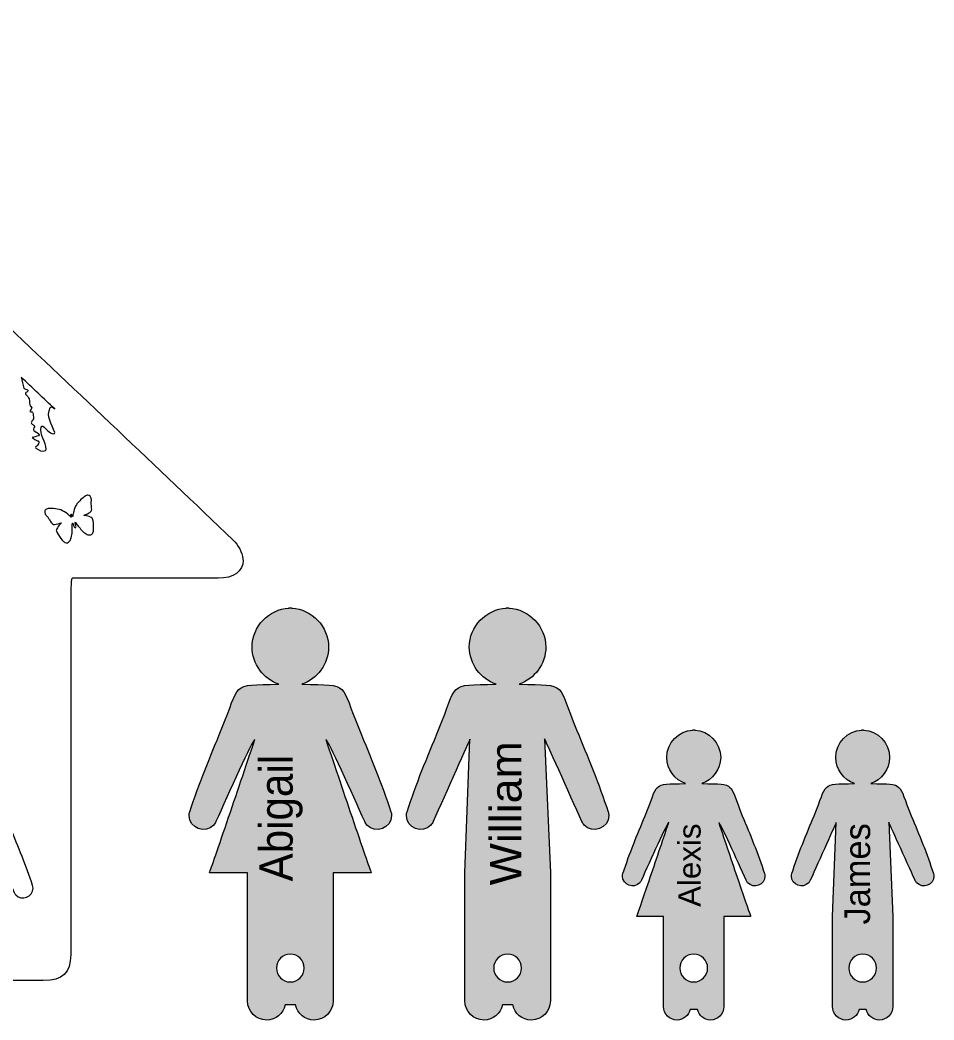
# Model space of a CAD drawing. Header units: millimetres. Extents: x 7 to 551, y -207 to -24.
# Drawn here: x 386.5 to 550.9, y -207.1 to -27.2 of the extents above; entities that cross this region are included whole.
import ezdxf

# ---------------------------------------------------------------- set-up
doc = ezdxf.new("R2010")
doc.units = ezdxf.units.MM
doc.header["$MEASUREMENT"] = 0
for name, color, linetype in [('engraving', 7, 'Continuous'), ('Layer 2', 7, 'Continuous'), ('Layer 3', 7, 'Continuous')]:
    doc.layers.add(name, color=color, linetype=linetype)

msp = doc.modelspace()

# ---------------------------------------------------------------- hatches: boundary and pattern name
at = {"layer": 'Layer 3'}
h = msp.add_hatch(color=1, dxfattribs=at)
h.dxf.hatch_style = 2
edge = h.paths.add_edge_path()
edge.add_spline(control_points=[(453.18, -169.66), (451.55, -164.67), (449.53, -159.8), (447.51, -154.94), (443.93, -146.36), (446.13, -146.88), (437.17, -146.73), (439.91, -145.77), (441.98, -143.08), (441.97, -140.02), (441.97, -136.34), (438.94, -133.19), (435.34, -133.01), (435.34, -133.01), (435.34, -133), (435.34, -133), (435.33, -133), (435.31, -133), (435.3, -133), (435.23, -132.99), (435.16, -133), (435.09, -133), (435.02, -133), (434.95, -132.99), (434.88, -133), (434.87, -133), (434.86, -133), (434.84, -133), (434.84, -133), (434.84, -133.01), (434.84, -133.01), (431.24, -133.19), (428.21, -136.34), (428.21, -140.02), (428.21, -143.08), (430.27, -145.77), (433.01, -146.73), (424.05, -146.88), (426.25, -146.36), (422.67, -154.94), (420.65, -159.8), (418.63, -164.67), (417, -169.66), (416.93, -169.88), (416.9, -170.12), (416.89, -170.36), (416.87, -172.62), (419.82, -173.74), (421.31, -172.05), (421.48, -171.86), (421.61, -171.65), (421.71, -171.43), (423.9, -166.54), (428.33, -156.59), (428.71, -156.67), (427.04, -161.62), (425.37, -166.57), (423.68, -171.59), (421.9, -176.73), (420.56, -180.64), (420.56, -180.64), (420.56, -180.64), (427.4, -180.64), (427.4, -180.64), (427.4, -180.64), (427.4, -203.72), (427.4, -203.72), (427.4, -205.61), (428.93, -207.14), (430.82, -207.14), (432.47, -207.14), (433.84, -205.97), (434.16, -204.42), (434.16, -204.42), (436.02, -204.42), (436.02, -204.42), (436.34, -205.97), (437.71, -207.14), (439.36, -207.14), (441.25, -207.14), (442.78, -205.61), (442.78, -203.72), (442.78, -203.72), (442.78, -180.64), (442.78, -180.64), (442.78, -180.64), (449.62, -180.64), (449.62, -180.64), (449.62, -180.64), (448.28, -176.73), (446.5, -171.59), (444.81, -166.57), (443.14, -161.62), (441.47, -156.67), (441.85, -156.59), (446.28, -166.54), (448.47, -171.43), (448.57, -171.65), (448.7, -171.86), (448.87, -172.05), (450.36, -173.74), (453.31, -172.62), (453.29, -170.36), (453.28, -170.12), (453.25, -169.88), (453.18, -169.66)], knot_values=[0, 0, 0, 0, 1, 1, 1, 2, 2, 2, 3, 3, 3, 4, 4, 4, 5, 5, 5, 6, 6, 6, 7, 7, 7, 8, 8, 8, 9, 9, 9, 10, 10, 10, 11, 11, 11, 12, 12, 12, 13, 13, 13, 14, 14, 14, 15, 15, 15, 16, 16, 16, 17, 17, 17, 18, 18, 18, 19, 19, 19, 20, 20, 20, 21, 21, 21, 22, 22, 22, 23, 23, 23, 24, 24, 24, 25, 25, 25, 26, 26, 26, 27, 27, 27, 28, 28, 28, 29, 29, 29, 30, 30, 30, 31, 31, 31, 32, 32, 32, 33, 33, 33, 34, 34, 34, 35, 35, 35, 35], degree=3, periodic=1)
edge = h.paths.add_edge_path()
edge.add_spline(control_points=[(435.09, -200.3), (433.71, -200.3), (432.59, -199.18), (432.59, -197.8), (432.59, -196.42), (433.71, -195.3), (435.09, -195.3), (436.47, -195.3), (437.59, -196.42), (437.59, -197.8), (437.59, -199.18), (436.47, -200.3), (435.09, -200.3)], knot_values=[0, 0, 0, 0, 1, 1, 1, 2, 2, 2, 3, 3, 3, 4, 4, 4, 4], degree=3, periodic=1)
h = msp.add_hatch(color=1, dxfattribs=at)
h.dxf.hatch_style = 2
edge = h.paths.add_edge_path()
edge.add_spline(control_points=[(492.25, -169.66), (490.62, -164.67), (488.6, -159.8), (486.58, -154.94), (483.01, -146.36), (485.2, -146.88), (476.24, -146.73), (478.99, -145.77), (481.05, -143.08), (481.05, -140.02), (481.05, -136.34), (478.02, -133.19), (474.41, -133.01), (474.41, -133.01), (474.41, -133), (474.41, -133), (474.4, -133), (474.39, -133), (474.38, -133), (474.31, -132.99), (474.24, -133), (474.17, -133), (474.1, -133), (474.03, -132.99), (473.96, -133), (473.94, -133), (473.93, -133), (473.92, -133), (473.92, -133), (473.92, -133.01), (473.92, -133.01), (470.32, -133.19), (467.28, -136.34), (467.28, -140.02), (467.28, -143.08), (469.35, -145.77), (472.09, -146.73), (463.13, -146.88), (465.32, -146.36), (461.75, -154.94), (459.73, -159.8), (457.71, -164.67), (456.08, -169.66), (456.01, -169.88), (455.97, -170.12), (455.97, -170.36), (455.94, -172.62), (458.9, -173.74), (460.39, -172.05), (460.55, -171.86), (460.69, -171.65), (460.79, -171.43), (462.98, -166.54), (467.4, -156.63), (467.4, -156.63), (467.4, -156.63), (466.48, -180.64), (466.48, -180.64), (466.48, -180.64), (466.48, -203.72), (466.48, -203.72), (466.48, -205.61), (468.01, -207.14), (469.9, -207.14), (471.54, -207.14), (472.92, -205.97), (473.24, -204.42), (473.24, -204.42), (475.09, -204.42), (475.09, -204.42), (475.42, -205.97), (476.79, -207.14), (478.44, -207.14), (480.33, -207.14), (481.86, -205.61), (481.86, -203.72), (481.86, -203.72), (481.86, -180.64), (481.86, -180.64), (481.86, -180.64), (480.82, -156.53), (480.82, -156.53), (480.82, -156.53), (485.36, -166.54), (487.54, -171.43), (487.64, -171.65), (487.78, -171.86), (487.95, -172.05), (489.44, -173.74), (492.39, -172.62), (492.36, -170.36), (492.36, -170.12), (492.33, -169.88), (492.25, -169.66)], knot_values=[0, 0, 0, 0, 1, 1, 1, 2, 2, 2, 3, 3, 3, 4, 4, 4, 5, 5, 5, 6, 6, 6, 7, 7, 7, 8, 8, 8, 9, 9, 9, 10, 10, 10, 11, 11, 11, 12, 12, 12, 13, 13, 13, 14, 14, 14, 15, 15, 15, 16, 16, 16, 17, 17, 17, 18, 18, 18, 19, 19, 19, 20, 20, 20, 21, 21, 21, 22, 22, 22, 23, 23, 23, 24, 24, 24, 25, 25, 25, 26, 26, 26, 27, 27, 27, 28, 28, 28, 29, 29, 29, 30, 30, 30, 31, 31, 31, 31], degree=3, periodic=1)
edge = h.paths.add_edge_path()
edge.add_spline(control_points=[(474.17, -200.3), (472.79, -200.3), (471.67, -199.18), (471.67, -197.8), (471.67, -196.42), (472.79, -195.3), (474.17, -195.3), (475.55, -195.3), (476.67, -196.42), (476.67, -197.8), (476.67, -199.18), (475.55, -200.3), (474.17, -200.3)], knot_values=[0, 0, 0, 0, 1, 1, 1, 2, 2, 2, 3, 3, 3, 4, 4, 4, 4], degree=3, periodic=1)
h = msp.add_hatch(color=1, dxfattribs=at)
h.dxf.hatch_style = 2
edge = h.paths.add_edge_path()
edge.add_spline(control_points=[(520.38, -180.75), (519.23, -177.24), (517.81, -173.81), (516.39, -170.4), (513.87, -164.35), (515.42, -164.72), (509.11, -164.61), (511.04, -163.94), (512.5, -162.04), (512.5, -159.89), (512.49, -157.3), (510.36, -155.08), (507.82, -154.96), (507.82, -154.96), (507.82, -154.95), (507.82, -154.95), (507.81, -154.95), (507.81, -154.94), (507.8, -154.94), (507.75, -154.94), (507.7, -154.95), (507.65, -154.95), (507.6, -154.95), (507.55, -154.94), (507.5, -154.94), (507.49, -154.94), (507.48, -154.95), (507.47, -154.95), (507.47, -154.95), (507.47, -154.96), (507.47, -154.96), (504.94, -155.08), (502.8, -157.3), (502.8, -159.89), (502.8, -162.04), (504.26, -163.94), (506.19, -164.61), (499.88, -164.72), (501.42, -164.35), (498.91, -170.4), (497.48, -173.81), (496.06, -177.24), (494.92, -180.75), (494.86, -180.91), (494.84, -181.08), (494.84, -181.25), (494.82, -182.84), (496.9, -183.62), (497.95, -182.43), (498.06, -182.3), (498.16, -182.16), (498.23, -182), (499.77, -178.56), (502.89, -171.56), (503.15, -171.61), (501.98, -175.09), (500.81, -178.58), (499.62, -182.12), (498.36, -185.73), (497.42, -188.49), (497.42, -188.49), (497.42, -188.49), (502.23, -188.49), (502.23, -188.49), (502.23, -188.49), (502.23, -204.73), (502.23, -204.73), (502.23, -206.06), (503.31, -207.14), (504.64, -207.14), (505.8, -207.14), (506.77, -206.32), (507, -205.23), (507, -205.23), (508.3, -205.23), (508.3, -205.23), (508.53, -206.32), (509.5, -207.14), (510.66, -207.14), (511.99, -207.14), (513.06, -206.06), (513.06, -204.73), (513.06, -204.73), (513.06, -188.49), (513.06, -188.49), (513.06, -188.49), (517.88, -188.49), (517.88, -188.49), (517.88, -188.49), (516.93, -185.73), (515.68, -182.12), (514.49, -178.58), (513.31, -175.09), (512.14, -171.61), (512.41, -171.56), (515.53, -178.56), (517.07, -182), (517.14, -182.16), (517.23, -182.3), (517.35, -182.43), (518.4, -183.62), (520.48, -182.84), (520.46, -181.25), (520.46, -181.08), (520.43, -180.91), (520.38, -180.75)], knot_values=[0, 0, 0, 0, 1, 1, 1, 2, 2, 2, 3, 3, 3, 4, 4, 4, 5, 5, 5, 6, 6, 6, 7, 7, 7, 8, 8, 8, 9, 9, 9, 10, 10, 10, 11, 11, 11, 12, 12, 12, 13, 13, 13, 14, 14, 14, 15, 15, 15, 16, 16, 16, 17, 17, 17, 18, 18, 18, 19, 19, 19, 20, 20, 20, 21, 21, 21, 22, 22, 22, 23, 23, 23, 24, 24, 24, 25, 25, 25, 26, 26, 26, 27, 27, 27, 28, 28, 28, 29, 29, 29, 30, 30, 30, 31, 31, 31, 32, 32, 32, 33, 33, 33, 34, 34, 34, 35, 35, 35, 35], degree=3, periodic=1)
edge = h.paths.add_edge_path()
edge.add_spline(control_points=[(507.65, -200.3), (506.27, -200.3), (505.15, -199.18), (505.15, -197.8), (505.15, -196.42), (506.27, -195.3), (507.65, -195.3), (509.03, -195.3), (510.15, -196.42), (510.15, -197.8), (510.15, -199.18), (509.03, -200.3), (507.65, -200.3)], knot_values=[0, 0, 0, 0, 1, 1, 1, 2, 2, 2, 3, 3, 3, 4, 4, 4, 4], degree=3, periodic=1)
h = msp.add_hatch(color=1, dxfattribs=at)
h.dxf.hatch_style = 2
edge = h.paths.add_edge_path()
edge.add_spline(control_points=[(550.77, -180.75), (549.62, -177.24), (548.2, -173.81), (546.78, -170.4), (544.26, -164.35), (545.81, -164.72), (539.5, -164.61), (541.43, -163.94), (542.88, -162.04), (542.88, -159.89), (542.88, -157.3), (540.75, -155.08), (538.21, -154.96), (538.21, -154.96), (538.21, -154.95), (538.21, -154.95), (538.2, -154.95), (538.19, -154.94), (538.18, -154.94), (538.13, -154.94), (538.09, -154.95), (538.04, -154.95), (537.99, -154.95), (537.94, -154.94), (537.89, -154.94), (537.88, -154.94), (537.87, -154.95), (537.86, -154.95), (537.86, -154.95), (537.86, -154.96), (537.86, -154.96), (535.33, -155.08), (533.19, -157.3), (533.19, -159.89), (533.19, -162.04), (534.64, -163.94), (536.57, -164.61), (530.27, -164.72), (531.81, -164.35), (529.29, -170.4), (527.87, -173.81), (526.45, -177.24), (525.3, -180.75), (525.25, -180.91), (525.23, -181.08), (525.23, -181.25), (525.21, -182.84), (527.29, -183.62), (528.33, -182.43), (528.45, -182.3), (528.55, -182.16), (528.62, -182), (530.16, -178.56), (533.27, -171.58), (533.27, -171.58), (533.27, -171.58), (532.62, -188.49), (532.62, -188.49), (532.62, -188.49), (532.62, -204.73), (532.62, -204.73), (532.62, -206.06), (533.7, -207.14), (535.03, -207.14), (536.19, -207.14), (537.16, -206.32), (537.38, -205.23), (537.38, -205.23), (538.69, -205.23), (538.69, -205.23), (538.92, -206.32), (539.88, -207.14), (541.04, -207.14), (542.37, -207.14), (543.45, -206.06), (543.45, -204.73), (543.45, -204.73), (543.45, -188.49), (543.45, -188.49), (543.45, -188.49), (542.72, -171.51), (542.72, -171.51), (542.72, -171.51), (545.91, -178.56), (547.45, -182), (547.52, -182.16), (547.62, -182.3), (547.74, -182.43), (548.79, -183.62), (550.86, -182.84), (550.85, -181.25), (550.84, -181.08), (550.82, -180.91), (550.77, -180.75)], knot_values=[0, 0, 0, 0, 1, 1, 1, 2, 2, 2, 3, 3, 3, 4, 4, 4, 5, 5, 5, 6, 6, 6, 7, 7, 7, 8, 8, 8, 9, 9, 9, 10, 10, 10, 11, 11, 11, 12, 12, 12, 13, 13, 13, 14, 14, 14, 15, 15, 15, 16, 16, 16, 17, 17, 17, 18, 18, 18, 19, 19, 19, 20, 20, 20, 21, 21, 21, 22, 22, 22, 23, 23, 23, 24, 24, 24, 25, 25, 25, 26, 26, 26, 27, 27, 27, 28, 28, 28, 29, 29, 29, 30, 30, 30, 31, 31, 31, 31], degree=3, periodic=1)
edge = h.paths.add_edge_path()
edge.add_spline(control_points=[(538.04, -200.3), (536.66, -200.3), (535.54, -199.18), (535.54, -197.8), (535.54, -196.42), (536.66, -195.3), (538.04, -195.3), (539.42, -195.3), (540.54, -196.42), (540.54, -197.8), (540.54, -199.18), (539.42, -200.3), (538.04, -200.3)], knot_values=[0, 0, 0, 0, 1, 1, 1, 2, 2, 2, 3, 3, 3, 4, 4, 4, 4], degree=3, periodic=1)

# ---------------------------------------------------------------- linework, layer by layer
at = {"layer": 'Layer 2', "lineweight": 0}
for points, knots in [([(426.57, -124.18), (426.45, -123), (425.71, -121.65), (424.81, -120.79), (410.95, -107.54), (397.03, -94.35), (383.08, -81.18), (382.31, -80.46), (381.89, -79.74), (381.72, -78.85), (381.68, -78.6), (381.66, -78.32), (381.65, -78.03), (381.65, -77.98), (381.65, -77.94), (381.65, -77.9), (381.67, -72.4), (381.68, -66.91), (381.68, -61.41), (381.68, -55.91), (381.67, -50.42), (381.66, -44.92), (381.65, -41.43), (380.29, -40.1), (376.66, -40.08), (373.28, -40.07), (369.9, -40.07), (366.52, -40.07), (363.91, -40.07), (361.3, -40.07), (358.69, -40.07), (358.18, -40.07), (357.68, -40.07), (357.17, -40.07), (357.17, -40.07), (357.15, -40.07), (357.15, -40.07), (351.8, -40.07), (350.9, -40.91), (350.89, -45.94), (350.88, -47.32), (350.89, -48.7), (350.89, -50.07), (343.01, -43.21), (335.7, -36.29), (328.43, -29.33), (326.94, -27.91), (325.8, -27.19), (324.67, -27.19), (323.52, -27.19), (322.36, -27.92), (320.82, -29.38), (309.2, -40.41), (297.57, -51.42), (285.95, -62.44), (265.57, -81.76), (245.19, -101.09), (224.8, -120.41), (223.71, -121.44), (222.88, -122.53), (223.02, -123.92), (223.06, -124.24), (223.14, -124.58), (223.29, -124.93), (224.09, -126.87), (225.73, -127.33), (227.72, -127.33), (227.74, -127.33), (227.76, -127.33), (227.78, -127.33), (228.73, -127.32), (229.69, -127.32), (230.64, -127.32), (234.26, -127.32), (237.88, -127.35), (241.5, -127.35), (243.08, -127.36), (244.67, -127.36), (246.27, -127.36), (248.51, -127.36), (250.78, -127.35), (253.11, -127.35), (253.2, -127.4), (253.3, -127.44), (253.39, -127.49), (253.61, -127.59), (253.84, -127.69), (254.06, -127.79), (254.06, -128.52), (254.06, -129.05), (254.06, -129.57), (254.06, -129.57), (254.06, -129.57), (254.06, -129.57), (254.06, -129.61), (254.06, -129.65), (254.06, -129.69), (254.06, -151.26), (254.07, -172.83), (254.08, -194.41), (254.08, -195.42), (254.13, -196.26), (254.26, -196.95), (254.72, -199.43), (256.19, -200.04), (260.01, -200.04), (264.47, -200.04), (268.94, -200.04), (273.41, -200.04), (273.41, -200.04), (273.41, -183.65), (273.41, -183.65), (273.41, -183.65), (266.57, -183.65), (266.57, -183.65), (266.57, -183.65), (267.91, -179.74), (269.69, -174.6), (271.38, -169.58), (273.05, -164.63), (274.72, -159.68), (274.34, -159.6), (269.91, -169.55), (267.72, -174.44), (267.62, -174.66), (267.49, -174.87), (267.32, -175.05), (265.83, -176.75), (262.88, -175.63), (262.9, -173.37), (262.91, -173.13), (262.94, -172.89), (263.01, -172.67), (264.64, -167.68), (266.66, -162.81), (268.68, -157.95), (272.26, -149.37), (270.06, -149.89), (279.02, -149.74), (276.28, -148.78), (274.22, -146.09), (274.22, -143.03), (274.22, -139.35), (277.25, -136.2), (280.85, -136.02), (280.85, -136.02), (280.85, -136.01), (280.85, -136.01), (280.87, -136.01), (280.88, -136.01), (280.89, -136.01), (280.96, -136), (281.03, -136.01), (281.1, -136.01), (281.17, -136.01), (281.24, -136), (281.31, -136.01), (281.32, -136.01), (281.34, -136.01), (281.35, -136.01), (281.35, -136.01), (281.35, -136.02), (281.35, -136.02), (284.95, -136.2), (287.99, -139.35), (287.99, -143.03), (287.99, -146.09), (285.92, -148.78), (283.18, -149.74), (292.14, -149.89), (289.94, -149.37), (293.52, -157.95), (295.54, -162.81), (297.56, -167.68), (299.19, -172.67), (299.26, -172.89), (299.29, -173.13), (299.3, -173.37), (299.32, -175.63), (296.37, -176.75), (294.88, -175.05), (294.72, -174.87), (294.58, -174.66), (294.48, -174.44), (292.29, -169.55), (287.86, -159.6), (287.48, -159.68), (289.15, -164.63), (290.82, -169.58), (292.51, -174.6), (294.29, -179.74), (295.63, -183.65), (295.63, -183.65), (295.63, -183.65), (288.79, -183.65), (288.79, -183.65), (288.79, -183.65), (288.79, -200.04), (288.79, -200.04), (296.38, -200.05), (303.98, -200.05), (311.57, -200.05), (311.57, -200.05), (311.57, -183.65), (311.57, -183.65), (311.57, -183.65), (312.5, -159.64), (312.5, -159.64), (312.5, -159.64), (308.07, -169.55), (305.88, -174.44), (305.79, -174.66), (305.65, -174.87), (305.48, -175.05), (303.99, -176.75), (301.04, -175.63), (301.07, -173.37), (301.07, -173.13), (301.1, -172.89), (301.18, -172.67), (302.81, -167.68), (304.82, -162.81), (306.85, -157.95), (310.42, -149.37), (308.22, -149.89), (317.19, -149.74), (314.44, -148.78), (312.38, -146.09), (312.38, -143.03), (312.38, -139.35), (315.41, -136.2), (319.02, -136.02), (319.02, -136.02), (319.02, -136.01), (319.02, -136.01), (319.03, -136.01), (319.04, -136.01), (319.05, -136.01), (319.12, -136), (319.19, -136.01), (319.26, -136.01), (319.33, -136.01), (319.4, -136), (319.47, -136.01), (319.49, -136.01), (319.5, -136.01), (319.51, -136.01), (319.51, -136.01), (319.51, -136.02), (319.51, -136.02), (323.11, -136.2), (326.15, -139.35), (326.15, -143.03), (326.15, -146.09), (324.08, -148.78), (321.34, -149.74), (330.3, -149.89), (328.1, -149.37), (331.68, -157.95), (333.7, -162.81), (335.72, -167.68), (337.35, -172.67), (337.42, -172.89), (337.46, -173.13), (337.46, -173.37), (337.49, -175.63), (334.53, -176.75), (333.04, -175.05), (332.88, -174.87), (332.74, -174.66), (332.64, -174.44), (330.45, -169.55), (325.92, -159.54), (325.92, -159.54), (325.92, -159.54), (326.95, -183.65), (326.95, -183.65), (326.95, -183.65), (326.95, -200.05), (326.95, -200.05), (332.37, -200.05), (337.78, -200.05), (343.2, -200.05), (343.2, -200.05), (343.2, -190.66), (343.2, -190.66), (343.2, -190.66), (338.38, -190.66), (338.38, -190.66), (338.38, -190.66), (339.32, -187.91), (340.58, -184.29), (341.77, -180.76), (342.94, -177.27), (344.12, -173.79), (343.85, -173.73), (340.73, -180.74), (339.19, -184.18), (339.12, -184.33), (339.03, -184.48), (338.91, -184.61), (337.86, -185.8), (335.78, -185.01), (335.8, -183.43), (335.8, -183.25), (335.83, -183.09), (335.88, -182.93), (337.03, -179.42), (338.45, -175.99), (339.87, -172.57), (342.39, -166.53), (340.84, -166.9), (347.15, -166.79), (345.22, -166.12), (343.76, -164.22), (343.76, -162.07), (343.76, -159.47), (345.9, -157.26), (348.44, -157.13), (348.44, -157.13), (348.44, -157.12), (348.44, -157.12), (348.45, -157.12), (348.45, -157.12), (348.46, -157.12), (348.51, -157.12), (348.56, -157.13), (348.61, -157.13), (348.66, -157.13), (348.71, -157.12), (348.76, -157.12), (348.77, -157.12), (348.78, -157.12), (348.78, -157.12), (348.78, -157.12), (348.78, -157.13), (348.78, -157.13), (351.32, -157.26), (353.46, -159.47), (353.46, -162.07), (353.46, -164.22), (352, -166.12), (350.07, -166.79), (356.38, -166.9), (354.84, -166.53), (357.35, -172.57), (358.77, -175.99), (360.2, -179.42), (361.34, -182.93), (361.39, -183.09), (361.42, -183.25), (361.42, -183.43), (361.44, -185.01), (359.36, -185.8), (358.31, -184.61), (358.19, -184.48), (358.1, -184.33), (358.03, -184.18), (356.49, -180.74), (353.37, -173.73), (353.1, -173.79), (354.28, -177.27), (355.45, -180.76), (356.64, -184.29), (357.9, -187.91), (358.84, -190.66), (358.84, -190.66), (358.84, -190.66), (354.02, -190.66), (354.02, -190.66), (354.02, -190.66), (354.02, -200.05), (354.02, -200.05), (359.54, -200.05), (365.06, -200.05), (370.58, -200.04), (370.58, -200.04), (370.58, -190.66), (370.58, -190.66), (370.58, -190.66), (371.24, -173.76), (371.24, -173.76), (371.24, -173.76), (368.12, -180.74), (366.58, -184.18), (366.51, -184.33), (366.41, -184.48), (366.3, -184.61), (365.25, -185.8), (363.17, -185.01), (363.19, -183.43), (363.19, -183.25), (363.21, -183.09), (363.27, -182.93), (364.41, -179.42), (365.83, -175.99), (367.26, -172.57), (369.77, -166.53), (368.23, -166.9), (374.54, -166.79), (372.61, -166.12), (371.15, -164.22), (371.15, -162.07), (371.15, -159.47), (373.29, -157.26), (375.82, -157.13), (375.82, -157.13), (375.82, -157.12), (375.82, -157.12), (375.83, -157.12), (375.84, -157.12), (375.85, -157.12), (375.9, -157.12), (375.95, -157.13), (376, -157.13), (376.05, -157.13), (376.1, -157.12), (376.15, -157.12), (376.15, -157.12), (376.16, -157.12), (376.17, -157.12), (376.17, -157.12), (376.17, -157.13), (376.17, -157.13), (378.71, -157.26), (380.84, -159.47), (380.84, -162.07), (380.84, -164.22), (379.39, -166.12), (377.46, -166.79), (383.77, -166.9), (382.22, -166.53), (384.74, -172.57), (386.16, -175.99), (387.58, -179.42), (388.73, -182.93), (388.78, -183.09), (388.81, -183.25), (388.81, -183.43), (388.83, -185.01), (386.75, -185.8), (385.7, -184.61), (385.58, -184.48), (385.48, -184.33), (385.42, -184.18), (383.87, -180.74), (380.68, -173.69), (380.68, -173.69), (380.68, -173.69), (381.41, -190.66), (381.41, -190.66), (381.41, -190.66), (381.41, -200.04), (381.41, -200.04), (384.49, -200.04), (387.57, -200.04), (390.64, -200.03), (394.18, -200.03), (395.54, -198.72), (395.58, -195.36), (395.59, -194.79), (395.59, -194.22), (395.59, -193.66), (395.59, -178.02), (395.59, -162.37), (395.6, -146.73), (395.6, -141.08), (395.6, -135.42), (395.61, -129.77), (395.61, -129.16), (395.66, -128.54), (395.7, -127.84), (395.75, -127.77), (395.81, -127.71), (395.88, -127.65), (396.38, -127.65), (396.83, -127.65), (397.24, -127.65), (397.52, -127.65), (397.79, -127.65), (398.06, -127.65), (401.39, -127.65), (404.71, -127.66), (408.04, -127.66), (408.04, -127.66), (408.04, -127.66), (408.04, -127.66), (410.41, -127.66), (412.77, -127.66), (415.14, -127.66), (417.47, -127.66), (419.8, -127.66), (422.12, -127.66), (424.79, -127.65), (426.65, -126.38), (426.58, -124.38), (426.57, -124.31), (426.58, -124.25), (426.57, -124.18)], [0, 0, 0, 0, 1, 1, 1, 2, 2, 2, 3, 3, 3, 4, 4, 4, 5, 5, 5, 6, 6, 6, 7, 7, 7, 8, 8, 8, 9, 9, 9, 10, 10, 10, 11, 11, 11, 12, 12, 12, 13, 13, 13, 14, 14, 14, 15, 15, 15, 16, 16, 16, 17, 17, 17, 18, 18, 18, 19, 19, 19, 20, 20, 20, 21, 21, 21, 22, 22, 22, 23, 23, 23, 24, 24, 24, 25, 25, 25, 26, 26, 26, 27, 27, 27, 28, 28, 28, 29, 29, 29, 30, 30, 30, 31, 31, 31, 32, 32, 32, 33, 33, 33, 34, 34, 34, 35, 35, 35, 36, 36, 36, 37, 37, 37, 38, 38, 38, 39, 39, 39, 40, 40, 40, 41, 41, 41, 42, 42, 42, 43, 43, 43, 44, 44, 44, 45, 45, 45, 46, 46, 46, 47, 47, 47, 48, 48, 48, 49, 49, 49, 50, 50, 50, 51, 51, 51, 52, 52, 52, 53, 53, 53, 54, 54, 54, 55, 55, 55, 56, 56, 56, 57, 57, 57, 58, 58, 58, 59, 59, 59, 60, 60, 60, 61, 61, 61, 62, 62, 62, 63, 63, 63, 64, 64, 64, 65, 65, 65, 66, 66, 66, 67, 67, 67, 68, 68, 68, 69, 69, 69, 70, 70, 70, 71, 71, 71, 72, 72, 72, 73, 73, 73, 74, 74, 74, 75, 75, 75, 76, 76, 76, 77, 77, 77, 78, 78, 78, 79, 79, 79, 80, 80, 80, 81, 81, 81, 82, 82, 82, 83, 83, 83, 84, 84, 84, 85, 85, 85, 86, 86, 86, 87, 87, 87, 88, 88, 88, 89, 89, 89, 90, 90, 90, 91, 91, 91, 92, 92, 92, 93, 93, 93, 94, 94, 94, 95, 95, 95, 96, 96, 96, 97, 97, 97, 98, 98, 98, 99, 99, 99, 100, 100, 100, 101, 101, 101, 102, 102, 102, 103, 103, 103, 104, 104, 104, 105, 105, 105, 106, 106, 106, 107, 107, 107, 108, 108, 108, 109, 109, 109, 110, 110, 110, 111, 111, 111, 112, 112, 112, 113, 113, 113, 114, 114, 114, 115, 115, 115, 116, 116, 116, 117, 117, 117, 118, 118, 118, 119, 119, 119, 120, 120, 120, 121, 121, 121, 122, 122, 122, 123, 123, 123, 124, 124, 124, 125, 125, 125, 126, 126, 126, 127, 127, 127, 128, 128, 128, 129, 129, 129, 130, 130, 130, 131, 131, 131, 132, 132, 132, 133, 133, 133, 134, 134, 134, 135, 135, 135, 136, 136, 136, 137, 137, 137, 138, 138, 138, 139, 139, 139, 140, 140, 140, 141, 141, 141, 142, 142, 142, 143, 143, 143, 144, 144, 144, 145, 145, 145, 146, 146, 146, 147, 147, 147, 148, 148, 148, 149, 149, 149, 150, 150, 150, 151, 151, 151, 152, 152, 152, 153, 153, 153, 154, 154, 154, 155, 155, 155, 156, 156, 156, 157, 157, 157, 158, 158, 158, 159, 159, 159, 160, 160, 160, 161, 161, 161, 162, 162, 162, 163, 163, 163, 164, 164, 164, 165, 165, 165, 166, 166, 166, 166]), ([(389.34, -104.25), (389.23, -104.18), (389.23, -104.01), (389.34, -103.94), (389.68, -103.73), (389.74, -103.63), (389.88, -103.18), (389.91, -103.08), (389.86, -102.97), (389.76, -102.94), (389.58, -102.88), (389.4, -102.82), (389.24, -102.74), (389.06, -102.65), (388.9, -102.51), (388.66, -102.33), (389.05, -102.22), (389.36, -102.14), (389.79, -102.02), (389.95, -101.98), (389.98, -101.77), (389.85, -101.68), (389.49, -101.43), (389.22, -101.23), (388.95, -101.04), (388.87, -100.98), (388.85, -100.89), (388.88, -100.81), (388.94, -100.68), (389.01, -100.54), (389.07, -100.4), (389.11, -100.32), (389.09, -100.23), (389.02, -100.17), (388.88, -100.06), (388.73, -99.94), (388.55, -99.79), (388.48, -99.73), (388.46, -99.62), (388.51, -99.54), (388.64, -99.36), (388.76, -99.18), (388.89, -98.99), (388.92, -98.95), (388.93, -98.9), (388.92, -98.85), (388.88, -98.53), (388.83, -98.2), (388.78, -97.88), (388.77, -97.79), (388.71, -97.73), (388.63, -97.72), (388.49, -97.69), (388.37, -97.67), (388.24, -97.65), (388.21, -97.33), (388.93, -97.15), (388.34, -96.66), (388.1, -96.45), (388.28, -95.77), (388.12, -95.37), (388, -95.07), (387.74, -94.82), (387.47, -94.51), (387.39, -94.42), (387.42, -94.27), (387.53, -94.21), (387.63, -94.16), (387.72, -94.12), (387.82, -94.07), (387.97, -93.99), (387.96, -93.77), (387.79, -93.72), (387.62, -93.66), (387.46, -93.61), (387.31, -93.57), (387.25, -93.55), (387.2, -93.5), (387.18, -93.43), (387.01, -92.79), (386.84, -92.14), (386.66, -91.44), (388.72, -93.39), (390.74, -95.3), (392.71, -97.17), (392.58, -97.1), (392.42, -97), (392.2, -96.84), (392.1, -96.78), (391.97, -96.81), (391.92, -96.91), (391.09, -98.57), (392.18, -99.9), (392.72, -101.41), (392.77, -101.53), (392.66, -101.67), (392.53, -101.66), (391.64, -101.6), (391.24, -100.7), (390.56, -100.3), (390.45, -100.24), (390.31, -100.3), (390.27, -100.42), (389.88, -101.91), (391.23, -103.04), (391.15, -104.48), (391.14, -104.55), (391.1, -104.61), (391.03, -104.64), (390.37, -104.93), (389.86, -104.62), (389.34, -104.25)], [0, 0, 0, 0, 1, 1, 1, 2, 2, 2, 3, 3, 3, 4, 4, 4, 5, 5, 5, 6, 6, 6, 7, 7, 7, 8, 8, 8, 9, 9, 9, 10, 10, 10, 11, 11, 11, 12, 12, 12, 13, 13, 13, 14, 14, 14, 15, 15, 15, 16, 16, 16, 17, 17, 17, 18, 18, 18, 19, 19, 19, 20, 20, 20, 21, 21, 21, 22, 22, 22, 23, 23, 23, 24, 24, 24, 25, 25, 25, 26, 26, 26, 27, 27, 27, 28, 28, 28, 29, 29, 29, 30, 30, 30, 31, 31, 31, 32, 32, 32, 33, 33, 33, 34, 34, 34, 35, 35, 35, 36, 36, 36, 37, 37, 37, 37]), ([(399.61, -119.35), (399.59, -119.42), (399.57, -119.48), (399.54, -119.54), (399.44, -119.76), (399.25, -119.85), (399.02, -119.85), (398.79, -119.86), (398.59, -119.79), (398.39, -119.68), (398.09, -119.51), (397.84, -119.29), (397.6, -119.04), (397.36, -118.8), (397.16, -118.53), (396.95, -118.26), (396.79, -118.05), (396.63, -117.85), (396.46, -117.64), (396.45, -117.62), (396.43, -117.61), (396.41, -117.59), (396.4, -117.58), (396.38, -117.58), (396.36, -117.58), (396.36, -117.59), (396.35, -117.61), (396.35, -117.63), (396.36, -117.67), (396.36, -117.72), (396.38, -117.76), (396.43, -117.91), (396.48, -118.06), (396.52, -118.22), (396.55, -118.29), (396.56, -118.38), (396.53, -118.46), (396.49, -118.57), (396.4, -118.6), (396.3, -118.52), (396.22, -118.46), (396.19, -118.37), (396.15, -118.28), (396.09, -118.12), (396.03, -117.95), (395.97, -117.79), (395.96, -117.77), (395.93, -117.75), (395.91, -117.73), (395.9, -117.75), (395.88, -117.77), (395.88, -117.8), (395.87, -117.92), (395.86, -118.03), (395.86, -118.15), (395.85, -118.53), (395.86, -118.91), (395.85, -119.29), (395.84, -119.65), (395.78, -120.01), (395.68, -120.35), (395.61, -120.59), (395.51, -120.81), (395.35, -121), (395.25, -121.11), (395.13, -121.2), (394.99, -121.25), (394.83, -121.31), (394.69, -121.28), (394.55, -121.2), (394.35, -121.1), (394.2, -120.95), (394.06, -120.79), (393.7, -120.39), (393.42, -119.93), (393.17, -119.46), (393.11, -119.35), (393.07, -119.24), (393.02, -119.14), (392.99, -119.08), (392.99, -119.01), (393, -118.94), (393.04, -118.8), (393.11, -118.67), (393.2, -118.55), (393.4, -118.24), (393.65, -117.96), (393.9, -117.7), (393.91, -117.69), (393.91, -117.69), (393.92, -117.67), (393.51, -117.79), (393.11, -117.91), (392.68, -117.95), (392.63, -117.95), (392.58, -117.95), (392.52, -117.95), (392.37, -117.94), (392.26, -117.85), (392.17, -117.74), (392.01, -117.57), (391.89, -117.36), (391.77, -117.16), (391.67, -116.98), (391.57, -116.8), (391.46, -116.63), (391.42, -116.57), (391.37, -116.53), (391.31, -116.49), (391.13, -116.36), (391.02, -116.18), (390.97, -115.96), (390.95, -115.87), (390.93, -115.78), (390.92, -115.68), (390.9, -115.44), (391, -115.28), (391.23, -115.19), (391.43, -115.1), (391.65, -115.09), (391.87, -115.08), (392.3, -115.08), (392.72, -115.14), (393.14, -115.19), (393.62, -115.24), (394.04, -115.43), (394.44, -115.68), (394.86, -115.95), (395.24, -116.26), (395.58, -116.61), (395.6, -116.64), (395.62, -116.66), (395.65, -116.63), (395.69, -116.6), (395.66, -116.58), (395.65, -116.56), (395.63, -116.53), (395.6, -116.5), (395.58, -116.48), (395.57, -116.46), (395.55, -116.45), (395.54, -116.43), (395.49, -116.35), (395.52, -116.24), (395.6, -116.19), (395.69, -116.14), (395.79, -116.17), (395.84, -116.25), (395.86, -116.28), (395.87, -116.3), (395.87, -116.33), (395.87, -116.35), (395.87, -116.38), (395.87, -116.41), (395.87, -116.44), (395.86, -116.47), (395.87, -116.5), (395.87, -116.52), (395.89, -116.54), (395.91, -116.54), (395.93, -116.55), (395.95, -116.53), (395.95, -116.5), (395.99, -116.2), (396.04, -115.9), (396.12, -115.61), (396.23, -115.19), (396.38, -114.78), (396.6, -114.41), (396.72, -114.2), (396.87, -114.03), (397.04, -113.87), (397.3, -113.63), (397.56, -113.38), (397.82, -113.15), (398, -112.99), (398.2, -112.85), (398.43, -112.76), (398.51, -112.73), (398.6, -112.7), (398.69, -112.69), (398.85, -112.68), (398.97, -112.75), (399.06, -112.87), (399.16, -113.02), (399.24, -113.18), (399.29, -113.36), (399.32, -113.47), (399.33, -113.58), (399.3, -113.69), (399.23, -113.9), (399.24, -114.11), (399.27, -114.32), (399.32, -114.61), (399.36, -114.9), (399.36, -115.19), (399.35, -115.28), (399.34, -115.36), (399.33, -115.45), (399.31, -115.56), (399.25, -115.65), (399.16, -115.72), (399, -115.85), (398.82, -115.95), (398.63, -116.03), (398.4, -116.13), (398.16, -116.23), (397.93, -116.33), (398.01, -116.34), (398.09, -116.36), (398.17, -116.37), (398.51, -116.44), (398.85, -116.51), (399.17, -116.64), (399.28, -116.69), (399.39, -116.74), (399.46, -116.83), (399.49, -116.86), (399.51, -116.9), (399.52, -116.95), (399.64, -117.46), (399.7, -117.99), (399.71, -118.52), (399.71, -118.8), (399.69, -119.08), (399.61, -119.35)], [0, 0, 0, 0, 1, 1, 1, 2, 2, 2, 3, 3, 3, 4, 4, 4, 5, 5, 5, 6, 6, 6, 7, 7, 7, 8, 8, 8, 9, 9, 9, 10, 10, 10, 11, 11, 11, 12, 12, 12, 13, 13, 13, 14, 14, 14, 15, 15, 15, 16, 16, 16, 17, 17, 17, 18, 18, 18, 19, 19, 19, 20, 20, 20, 21, 21, 21, 22, 22, 22, 23, 23, 23, 24, 24, 24, 25, 25, 25, 26, 26, 26, 27, 27, 27, 28, 28, 28, 29, 29, 29, 30, 30, 30, 31, 31, 31, 32, 32, 32, 33, 33, 33, 34, 34, 34, 35, 35, 35, 36, 36, 36, 37, 37, 37, 38, 38, 38, 39, 39, 39, 40, 40, 40, 41, 41, 41, 42, 42, 42, 43, 43, 43, 44, 44, 44, 45, 45, 45, 46, 46, 46, 47, 47, 47, 48, 48, 48, 49, 49, 49, 50, 50, 50, 51, 51, 51, 52, 52, 52, 53, 53, 53, 54, 54, 54, 55, 55, 55, 56, 56, 56, 57, 57, 57, 58, 58, 58, 59, 59, 59, 60, 60, 60, 61, 61, 61, 62, 62, 62, 63, 63, 63, 64, 64, 64, 65, 65, 65, 66, 66, 66, 67, 67, 67, 68, 68, 68, 69, 69, 69, 70, 70, 70, 71, 71, 71, 72, 72, 72, 73, 73, 73, 74, 74, 74, 75, 75, 75, 75])]:
    msp.add_open_spline(points, degree=3, knots=knots, dxfattribs=at)
at = {"layer": 'Layer 3', "lineweight": 0}
for points, knots in [([(453.18, -169.66), (451.55, -164.67), (449.53, -159.8), (447.51, -154.94), (443.93, -146.36), (446.13, -146.88), (437.17, -146.73), (439.91, -145.77), (441.98, -143.08), (441.97, -140.02), (441.97, -136.34), (438.94, -133.19), (435.34, -133.01), (435.34, -133.01), (435.34, -133), (435.34, -133), (435.33, -133), (435.31, -133), (435.3, -133), (435.23, -132.99), (435.16, -133), (435.09, -133), (435.02, -133), (434.95, -132.99), (434.88, -133), (434.87, -133), (434.86, -133), (434.84, -133), (434.84, -133), (434.84, -133.01), (434.84, -133.01), (431.24, -133.19), (428.21, -136.34), (428.21, -140.02), (428.21, -143.08), (430.27, -145.77), (433.01, -146.73), (424.05, -146.88), (426.25, -146.36), (422.67, -154.94), (420.65, -159.8), (418.63, -164.67), (417, -169.66), (416.93, -169.88), (416.9, -170.12), (416.89, -170.36), (416.87, -172.62), (419.82, -173.74), (421.31, -172.05), (421.48, -171.86), (421.61, -171.65), (421.71, -171.43), (423.9, -166.54), (428.33, -156.59), (428.71, -156.67), (427.04, -161.62), (425.37, -166.57), (423.68, -171.59), (421.9, -176.73), (420.56, -180.64), (420.56, -180.64), (420.56, -180.64), (427.4, -180.64), (427.4, -180.64), (427.4, -180.64), (427.4, -203.72), (427.4, -203.72), (427.4, -205.61), (428.93, -207.14), (430.82, -207.14), (432.47, -207.14), (433.84, -205.97), (434.16, -204.42), (434.16, -204.42), (436.02, -204.42), (436.02, -204.42), (436.34, -205.97), (437.71, -207.14), (439.36, -207.14), (441.25, -207.14), (442.78, -205.61), (442.78, -203.72), (442.78, -203.72), (442.78, -180.64), (442.78, -180.64), (442.78, -180.64), (449.62, -180.64), (449.62, -180.64), (449.62, -180.64), (448.28, -176.73), (446.5, -171.59), (444.81, -166.57), (443.14, -161.62), (441.47, -156.67), (441.85, -156.59), (446.28, -166.54), (448.47, -171.43), (448.57, -171.65), (448.7, -171.86), (448.87, -172.05), (450.36, -173.74), (453.31, -172.62), (453.29, -170.36), (453.28, -170.12), (453.25, -169.88), (453.18, -169.66)], [0, 0, 0, 0, 1, 1, 1, 2, 2, 2, 3, 3, 3, 4, 4, 4, 5, 5, 5, 6, 6, 6, 7, 7, 7, 8, 8, 8, 9, 9, 9, 10, 10, 10, 11, 11, 11, 12, 12, 12, 13, 13, 13, 14, 14, 14, 15, 15, 15, 16, 16, 16, 17, 17, 17, 18, 18, 18, 19, 19, 19, 20, 20, 20, 21, 21, 21, 22, 22, 22, 23, 23, 23, 24, 24, 24, 25, 25, 25, 26, 26, 26, 27, 27, 27, 28, 28, 28, 29, 29, 29, 30, 30, 30, 31, 31, 31, 32, 32, 32, 33, 33, 33, 34, 34, 34, 35, 35, 35, 35]), ([(492.25, -169.66), (490.62, -164.67), (488.6, -159.8), (486.58, -154.94), (483.01, -146.36), (485.2, -146.88), (476.24, -146.73), (478.99, -145.77), (481.05, -143.08), (481.05, -140.02), (481.05, -136.34), (478.02, -133.19), (474.41, -133.01), (474.41, -133.01), (474.41, -133), (474.41, -133), (474.4, -133), (474.39, -133), (474.38, -133), (474.31, -132.99), (474.24, -133), (474.17, -133), (474.1, -133), (474.03, -132.99), (473.96, -133), (473.94, -133), (473.93, -133), (473.92, -133), (473.92, -133), (473.92, -133.01), (473.92, -133.01), (470.32, -133.19), (467.28, -136.34), (467.28, -140.02), (467.28, -143.08), (469.35, -145.77), (472.09, -146.73), (463.13, -146.88), (465.32, -146.36), (461.75, -154.94), (459.73, -159.8), (457.71, -164.67), (456.08, -169.66), (456.01, -169.88), (455.97, -170.12), (455.97, -170.36), (455.94, -172.62), (458.9, -173.74), (460.39, -172.05), (460.55, -171.86), (460.69, -171.65), (460.79, -171.43), (462.98, -166.54), (467.4, -156.63), (467.4, -156.63), (467.4, -156.63), (466.48, -180.64), (466.48, -180.64), (466.48, -180.64), (466.48, -203.72), (466.48, -203.72), (466.48, -205.61), (468.01, -207.14), (469.9, -207.14), (471.54, -207.14), (472.92, -205.97), (473.24, -204.42), (473.24, -204.42), (475.09, -204.42), (475.09, -204.42), (475.42, -205.97), (476.79, -207.14), (478.44, -207.14), (480.33, -207.14), (481.86, -205.61), (481.86, -203.72), (481.86, -203.72), (481.86, -180.64), (481.86, -180.64), (481.86, -180.64), (480.82, -156.53), (480.82, -156.53), (480.82, -156.53), (485.36, -166.54), (487.54, -171.43), (487.64, -171.65), (487.78, -171.86), (487.95, -172.05), (489.44, -173.74), (492.39, -172.62), (492.36, -170.36), (492.36, -170.12), (492.33, -169.88), (492.25, -169.66)], [0, 0, 0, 0, 1, 1, 1, 2, 2, 2, 3, 3, 3, 4, 4, 4, 5, 5, 5, 6, 6, 6, 7, 7, 7, 8, 8, 8, 9, 9, 9, 10, 10, 10, 11, 11, 11, 12, 12, 12, 13, 13, 13, 14, 14, 14, 15, 15, 15, 16, 16, 16, 17, 17, 17, 18, 18, 18, 19, 19, 19, 20, 20, 20, 21, 21, 21, 22, 22, 22, 23, 23, 23, 24, 24, 24, 25, 25, 25, 26, 26, 26, 27, 27, 27, 28, 28, 28, 29, 29, 29, 30, 30, 30, 31, 31, 31, 31]), ([(520.38, -180.75), (519.23, -177.24), (517.81, -173.81), (516.39, -170.4), (513.87, -164.35), (515.42, -164.72), (509.11, -164.61), (511.04, -163.94), (512.5, -162.04), (512.5, -159.89), (512.49, -157.3), (510.36, -155.08), (507.82, -154.96), (507.82, -154.96), (507.82, -154.95), (507.82, -154.95), (507.81, -154.95), (507.81, -154.94), (507.8, -154.94), (507.75, -154.94), (507.7, -154.95), (507.65, -154.95), (507.6, -154.95), (507.55, -154.94), (507.5, -154.94), (507.49, -154.94), (507.48, -154.95), (507.47, -154.95), (507.47, -154.95), (507.47, -154.96), (507.47, -154.96), (504.94, -155.08), (502.8, -157.3), (502.8, -159.89), (502.8, -162.04), (504.26, -163.94), (506.19, -164.61), (499.88, -164.72), (501.42, -164.35), (498.91, -170.4), (497.48, -173.81), (496.06, -177.24), (494.92, -180.75), (494.86, -180.91), (494.84, -181.08), (494.84, -181.25), (494.82, -182.84), (496.9, -183.62), (497.95, -182.43), (498.06, -182.3), (498.16, -182.16), (498.23, -182), (499.77, -178.56), (502.89, -171.56), (503.15, -171.61), (501.98, -175.09), (500.81, -178.58), (499.62, -182.12), (498.36, -185.73), (497.42, -188.49), (497.42, -188.49), (497.42, -188.49), (502.23, -188.49), (502.23, -188.49), (502.23, -188.49), (502.23, -204.73), (502.23, -204.73), (502.23, -206.06), (503.31, -207.14), (504.64, -207.14), (505.8, -207.14), (506.77, -206.32), (507, -205.23), (507, -205.23), (508.3, -205.23), (508.3, -205.23), (508.53, -206.32), (509.5, -207.14), (510.66, -207.14), (511.99, -207.14), (513.06, -206.06), (513.06, -204.73), (513.06, -204.73), (513.06, -188.49), (513.06, -188.49), (513.06, -188.49), (517.88, -188.49), (517.88, -188.49), (517.88, -188.49), (516.93, -185.73), (515.68, -182.12), (514.49, -178.58), (513.31, -175.09), (512.14, -171.61), (512.41, -171.56), (515.53, -178.56), (517.07, -182), (517.14, -182.16), (517.23, -182.3), (517.35, -182.43), (518.4, -183.62), (520.48, -182.84), (520.46, -181.25), (520.46, -181.08), (520.43, -180.91), (520.38, -180.75)], [0, 0, 0, 0, 1, 1, 1, 2, 2, 2, 3, 3, 3, 4, 4, 4, 5, 5, 5, 6, 6, 6, 7, 7, 7, 8, 8, 8, 9, 9, 9, 10, 10, 10, 11, 11, 11, 12, 12, 12, 13, 13, 13, 14, 14, 14, 15, 15, 15, 16, 16, 16, 17, 17, 17, 18, 18, 18, 19, 19, 19, 20, 20, 20, 21, 21, 21, 22, 22, 22, 23, 23, 23, 24, 24, 24, 25, 25, 25, 26, 26, 26, 27, 27, 27, 28, 28, 28, 29, 29, 29, 30, 30, 30, 31, 31, 31, 32, 32, 32, 33, 33, 33, 34, 34, 34, 35, 35, 35, 35]), ([(550.77, -180.75), (549.62, -177.24), (548.2, -173.81), (546.78, -170.4), (544.26, -164.35), (545.81, -164.72), (539.5, -164.61), (541.43, -163.94), (542.88, -162.04), (542.88, -159.89), (542.88, -157.3), (540.75, -155.08), (538.21, -154.96), (538.21, -154.96), (538.21, -154.95), (538.21, -154.95), (538.2, -154.95), (538.19, -154.94), (538.18, -154.94), (538.13, -154.94), (538.09, -154.95), (538.04, -154.95), (537.99, -154.95), (537.94, -154.94), (537.89, -154.94), (537.88, -154.94), (537.87, -154.95), (537.86, -154.95), (537.86, -154.95), (537.86, -154.96), (537.86, -154.96), (535.33, -155.08), (533.19, -157.3), (533.19, -159.89), (533.19, -162.04), (534.64, -163.94), (536.57, -164.61), (530.27, -164.72), (531.81, -164.35), (529.29, -170.4), (527.87, -173.81), (526.45, -177.24), (525.3, -180.75), (525.25, -180.91), (525.23, -181.08), (525.23, -181.25), (525.21, -182.84), (527.29, -183.62), (528.33, -182.43), (528.45, -182.3), (528.55, -182.16), (528.62, -182), (530.16, -178.56), (533.27, -171.58), (533.27, -171.58), (533.27, -171.58), (532.62, -188.49), (532.62, -188.49), (532.62, -188.49), (532.62, -204.73), (532.62, -204.73), (532.62, -206.06), (533.7, -207.14), (535.03, -207.14), (536.19, -207.14), (537.16, -206.32), (537.38, -205.23), (537.38, -205.23), (538.69, -205.23), (538.69, -205.23), (538.92, -206.32), (539.88, -207.14), (541.04, -207.14), (542.37, -207.14), (543.45, -206.06), (543.45, -204.73), (543.45, -204.73), (543.45, -188.49), (543.45, -188.49), (543.45, -188.49), (542.72, -171.51), (542.72, -171.51), (542.72, -171.51), (545.91, -178.56), (547.45, -182), (547.52, -182.16), (547.62, -182.3), (547.74, -182.43), (548.79, -183.62), (550.86, -182.84), (550.85, -181.25), (550.84, -181.08), (550.82, -180.91), (550.77, -180.75)], [0, 0, 0, 0, 1, 1, 1, 2, 2, 2, 3, 3, 3, 4, 4, 4, 5, 5, 5, 6, 6, 6, 7, 7, 7, 8, 8, 8, 9, 9, 9, 10, 10, 10, 11, 11, 11, 12, 12, 12, 13, 13, 13, 14, 14, 14, 15, 15, 15, 16, 16, 16, 17, 17, 17, 18, 18, 18, 19, 19, 19, 20, 20, 20, 21, 21, 21, 22, 22, 22, 23, 23, 23, 24, 24, 24, 25, 25, 25, 26, 26, 26, 27, 27, 27, 28, 28, 28, 29, 29, 29, 30, 30, 30, 31, 31, 31, 31]), ([(435.09, -200.3), (433.71, -200.3), (432.59, -199.18), (432.59, -197.8), (432.59, -196.42), (433.71, -195.3), (435.09, -195.3), (436.47, -195.3), (437.59, -196.42), (437.59, -197.8), (437.59, -199.18), (436.47, -200.3), (435.09, -200.3)], [0, 0, 0, 0, 1, 1, 1, 2, 2, 2, 3, 3, 3, 4, 4, 4, 4]), ([(474.17, -200.3), (472.79, -200.3), (471.67, -199.18), (471.67, -197.8), (471.67, -196.42), (472.79, -195.3), (474.17, -195.3), (475.55, -195.3), (476.67, -196.42), (476.67, -197.8), (476.67, -199.18), (475.55, -200.3), (474.17, -200.3)], [0, 0, 0, 0, 1, 1, 1, 2, 2, 2, 3, 3, 3, 4, 4, 4, 4]), ([(507.65, -200.3), (506.27, -200.3), (505.15, -199.18), (505.15, -197.8), (505.15, -196.42), (506.27, -195.3), (507.65, -195.3), (509.03, -195.3), (510.15, -196.42), (510.15, -197.8), (510.15, -199.18), (509.03, -200.3), (507.65, -200.3)], [0, 0, 0, 0, 1, 1, 1, 2, 2, 2, 3, 3, 3, 4, 4, 4, 4]), ([(538.04, -200.3), (536.66, -200.3), (535.54, -199.18), (535.54, -197.8), (535.54, -196.42), (536.66, -195.3), (538.04, -195.3), (539.42, -195.3), (540.54, -196.42), (540.54, -197.8), (540.54, -199.18), (539.42, -200.3), (538.04, -200.3)], [0, 0, 0, 0, 1, 1, 1, 2, 2, 2, 3, 3, 3, 4, 4, 4, 4])]:
    msp.add_open_spline(points, degree=3, knots=knots, dxfattribs=at)

# ---------------------------------------------------------------- texts
at = {"layer": 'engraving', "color": 1, "attachment_point": 7, "rotation": 90}
for s, insert, char_height in [('\\fCointa|b0|i0|c0|p34;\\W1.06005;William', (476.75, -182.91), 5.6786), ('\\fCointa|b0|i0|c0|p34;\\W0.948232;Abigail', (437.32, -182.2), 5.9794), ('\\fCointa|b0|i0|c0|p34;\\W1.04536;Alexis', (508.94, -186.79), 4.0247), ('\\fCointa|b0|i0|c0|p34;\\W1.00026;James', (539.44, -189.96), 4.6261)]:
    msp.add_mtext(s, dxfattribs=dict(at, insert=insert, char_height=char_height))

doc.saveas('drawing.dxf')
